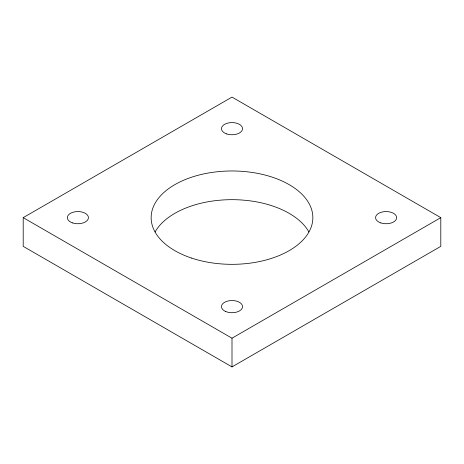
<?xml version="1.0" encoding="UTF-8"?>
<svg xmlns="http://www.w3.org/2000/svg" width="464" height="464" viewBox="0 0 464 464"><rect width="100%" height="100%" fill="white"/><g stroke="black" fill="none" stroke-linecap="round" stroke-linejoin="round"><path stroke-width="0.7" d="M23.2 217.651L232 97.098L440.8 217.651L440.8 246.349L232 366.902L23.2 246.349L23.2 217.651L232 338.198L440.8 217.651M232 338.198L232 366.902M155.098 231.942A80.852 46.678 0 0 1 232 199.671A80.852 46.678 0 0 1 308.902 231.942M191.574 258.077A80.852 46.678 0 0 0 312.852 217.651A80.852 46.678 0 0 0 191.574 177.225A80.852 46.678 0 0 0 191.574 258.077M225.55 311.443A10.544 6.09 0 0 0 242.452 307.441A10.544 6.09 0 0 0 228.004 300.991A10.544 6.09 0 0 0 225.55 311.443M72.61 222.923A10.544 6.09 0 0 0 88.433 217.651A10.544 6.09 0 0 0 72.61 212.379A10.544 6.09 0 0 0 72.61 222.923M226.728 133.945A10.544 6.09 0 0 0 242.544 128.673A10.544 6.09 0 0 0 226.728 123.401A10.544 6.09 0 0 0 226.728 133.945M380.84 222.923A10.544 6.09 0 0 0 396.662 217.651A10.544 6.09 0 0 0 380.84 212.379A10.544 6.09 0 0 0 380.84 222.923"/></g></svg>
